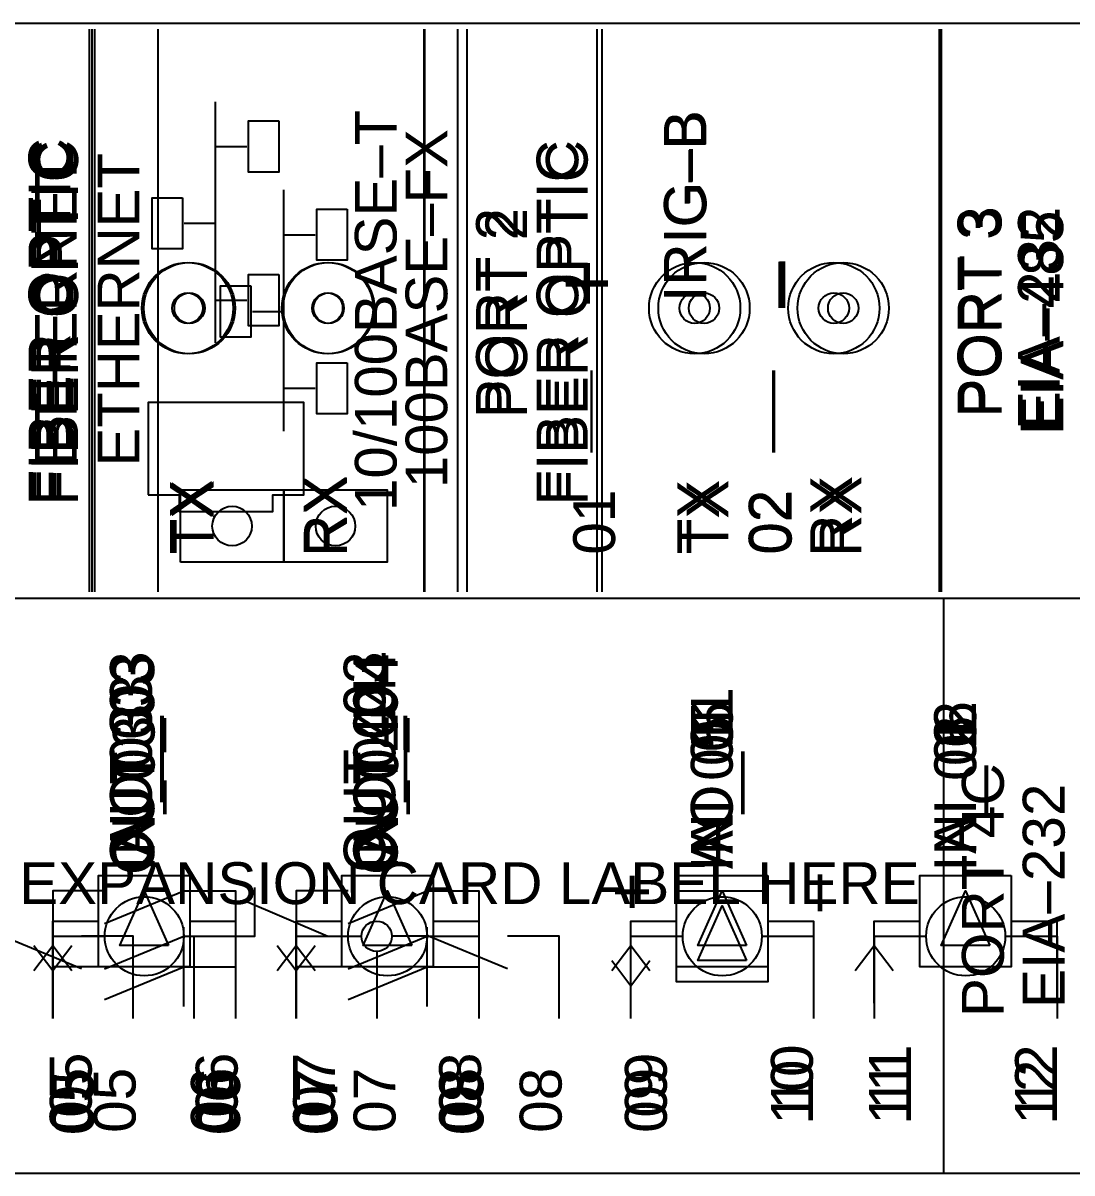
# Model space of a CAD drawing. Extents: x 1.1 to 23.7, y 0.2 to 17.2.
# Drawn here: x 10.348 to 12.071, y 5.077 to 6.967 of the extents above; entities that cross this region are included whole.
import ezdxf

# ---------------------------------------------------------------- set-up
doc = ezdxf.new("R2010")
doc.units = 0
doc.header["$MEASUREMENT"] = 0
for name, color, linetype in [('2_01__00__NO_ETH__EIA-232', 7, 'CONTINUOUS'), ('2_02__01__NO_ETH__EIA-485', 7, 'CONTINUOUS'), ('2_03__02___1__10-100BASE-T', 7, 'CONTINUOUS'), ('2_04__03___1__10-100BASE-T', 7, 'CONTINUOUS'), ('2_05__04___1__100BASE-FX_E', 7, 'CONTINUOUS'), ('2_06__06___2__10-100BASE-T', 7, 'CONTINUOUS'), ('2_07__08___2__100BASE-FX_E', 7, 'CONTINUOUS'), ('2_08__10__FO__NO_ETH__EIA-', 7, 'CONTINUOUS'), ('2_09__11__FO__NO_ETH__EIA-', 7, 'CONTINUOUS'), ('2_10__12__FO___1__10-100BA', 7, 'CONTINUOUS'), ('2_11__13__FO___1__10-100BA', 7, 'CONTINUOUS'), ('2_12__14__FO___1__100BASE-', 7, 'CONTINUOUS'), ('2_13__16__FO___2__10-100BA', 7, 'CONTINUOUS'), ('2_14__18__FO___2__100BASE-', 7, 'CONTINUOUS'), ('3_01__0-__NO_CARD', 7, 'CONTINUOUS'), ('3_02__B-___3__DI___4__DO__', 7, 'CONTINUOUS'), ('3_03__1-___4__DI___4__DO', 7, 'CONTINUOUS'), ('3_04__C-___4__DI___4__FHCI', 7, 'CONTINUOUS'), ('3_05__5-___8__AI', 7, 'CONTINUOUS'), ('3_06__6-___4__AI___4__AO', 7, 'CONTINUOUS'), ('3_07__A-__SERIAL_COMM_CARD', 7, 'CONTINUOUS'), ('3_08__3-___8__DI', 7, 'CONTINUOUS'), ('3_09__D-___4__DI___2__FORM', 7, 'CONTINUOUS'), ('7_00______DWG_', 7, 'CONTINUOUS')]:
    doc.layers.add(name, color=color, linetype=linetype)
doc.styles.add('ARIAL', font='arial.ttf')

msp = doc.modelspace()

# ---------------------------------------------------------------- linework, layer by layer
at = {"layer": '2_01__00__NO_ETH__EIA-232'}
for points in [[(11.0079, 6.0321), (11.0079, 6.9571)], [(11.8534, 6.0321), (11.8534, 6.9571)], [(11.2815, 6.3962), (11.2815, 6.2612)], [(11.5798, 6.3962), (11.5798, 6.2612)]]:
    msp.add_lwpolyline(points, dxfattribs=at)
at = {"layer": '2_02__01__NO_ETH__EIA-485'}
for points in [[(11.0079, 6.0321), (11.0079, 6.9571)], [(11.8534, 6.0321), (11.8534, 6.9571)], [(11.2815, 6.3962), (11.2815, 6.2612)], [(11.5798, 6.3962), (11.5798, 6.2612)]]:
    msp.add_lwpolyline(points, dxfattribs=at)
at = {"layer": '2_03__02___1__10-100BASE-T'}
for points in [[(11.0079, 6.0321), (11.0079, 6.9571)], [(11.8534, 6.0321), (11.8534, 6.9571)], [(11.2815, 6.2612), (11.2815, 6.3962)], [(11.5798, 6.3962), (11.5798, 6.2612)]]:
    msp.add_lwpolyline(points, dxfattribs=at)
at = {"layer": '2_04__03___1__10-100BASE-T'}
for points in [[(11.0079, 6.0321), (11.0079, 6.9571)], [(11.8534, 6.0321), (11.8534, 6.9571)], [(11.2815, 6.2612), (11.2815, 6.3962)], [(11.5798, 6.3962), (11.5798, 6.2612)]]:
    msp.add_lwpolyline(points, dxfattribs=at)
at = {"layer": '2_05__04___1__100BASE-FX_E'}
msp.add_lwpolyline([(11.8534, 6.0321), (11.8534, 6.9571)], dxfattribs=at)
at = {"layer": '2_06__06___2__10-100BASE-T'}
for points in [[(10.4655, 6.0321), (10.4655, 6.9571)], [(11.0622, 6.0321), (11.0622, 6.9571)], [(11.8534, 6.0321), (11.8534, 6.9571)], [(10.6638, 6.4415), (10.6638, 6.6384), (10.6638, 6.8377)], [(10.7681, 6.8061), (10.7681, 6.7222), (10.7181, 6.7222), (10.7181, 6.8061), (10.7681, 6.8061)], [(10.6638, 6.7642), (10.7154, 6.7642)], [(10.6095, 6.6799), (10.6095, 6.5959), (10.5595, 6.5959), (10.5595, 6.6799), (10.6095, 6.6799)], [(10.6123, 6.6379), (10.6638, 6.6379)], [(10.7681, 6.5537), (10.7681, 6.4697), (10.7181, 6.4697), (10.7181, 6.5537), (10.7681, 6.5537)], [(10.6638, 6.5117), (10.7154, 6.5117)], [(10.5531, 6.1919), (10.6043, 6.1919), (10.6043, 6.1643), (10.7578, 6.1643), (10.7578, 6.1919), (10.8089, 6.1919), (10.8089, 6.3435), (10.5531, 6.3435), (10.5531, 6.1919)]]:
    msp.add_lwpolyline(points, dxfattribs=at)
at = {"layer": '2_07__08___2__100BASE-FX_E'}
for points in [[(10.5698, 6.0321), (10.5698, 6.9571)], [(11.0776, 6.0321), (11.0776, 6.9571)], [(11.8534, 6.0321), (11.8534, 6.9571)], [(10.776, 6.2965), (10.776, 6.4935), (10.776, 6.6928)], [(10.8803, 6.6612), (10.8803, 6.5772), (10.8304, 6.5772), (10.8304, 6.6612), (10.8803, 6.6612)], [(10.776, 6.6192), (10.8276, 6.6192)], [(10.7217, 6.535), (10.7217, 6.451), (10.6718, 6.451), (10.6718, 6.535), (10.7217, 6.535)], [(10.7245, 6.493), (10.776, 6.493)], [(10.8803, 6.4088), (10.8803, 6.3247), (10.8304, 6.3247), (10.8304, 6.4088), (10.8803, 6.4088)], [(10.776, 6.3668), (10.8276, 6.3668)], [(10.6061, 6.081), (10.6061, 6.2), (10.9461, 6.2), (10.9461, 6.081), (10.6061, 6.081)], [(10.7761, 6.081), (10.7761, 6.2)], [(10.7761, 6.2), (10.7761, 6.081)]]:
    msp.add_lwpolyline(points, dxfattribs=at)
for centre in [(10.6911, 6.1404), (10.8611, 6.1404)]:
    msp.add_circle(centre, 0.0325, dxfattribs=at)
at = {"layer": '2_08__10__FO__NO_ETH__EIA-'}
for points in [[(10.4609, 6.0321), (10.4609, 6.9571)], [(11.0079, 6.0321), (11.0079, 6.9571)], [(11.8534, 6.0321), (11.8534, 6.9571)], [(11.2815, 6.2612), (11.2815, 6.3962)], [(11.5798, 6.3962), (11.5798, 6.2612)]]:
    msp.add_lwpolyline(points, dxfattribs=at)
for centre, radius in [((10.6212, 6.4985), 0.075), ((10.8499, 6.4985), 0.075), ((10.6212, 6.4985), 0.025), ((10.8499, 6.4985), 0.025)]:
    msp.add_circle(centre, radius, dxfattribs=at)
at = {"layer": '2_09__11__FO__NO_ETH__EIA-'}
for points in [[(10.4566, 6.0321), (10.4566, 6.9571)], [(11.0066, 6.0321), (11.0066, 6.9571)], [(11.8567, 6.0321), (11.8567, 6.9571)], [(11.2817, 6.2612), (11.2817, 6.3962)], [(11.5817, 6.3962), (11.5817, 6.2612)]]:
    msp.add_lwpolyline(points, dxfattribs=at)
for centre, radius in [((10.6178, 6.4985), 0.075), ((10.8478, 6.4985), 0.075), ((10.6178, 6.4985), 0.025), ((10.8478, 6.4985), 0.025)]:
    msp.add_circle(centre, radius, dxfattribs=at)
at = {"layer": '2_10__12__FO___1__10-100BA'}
for points in [[(10.4609, 6.0321), (10.4609, 6.9571)], [(11.0079, 6.0321), (11.0079, 6.9571)], [(11.8534, 6.0321), (11.8534, 6.9571)], [(11.2815, 6.2612), (11.2815, 6.3962)], [(11.5798, 6.3962), (11.5798, 6.2612)]]:
    msp.add_lwpolyline(points, dxfattribs=at)
for centre, radius in [((10.6212, 6.4985), 0.075), ((10.8499, 6.4985), 0.075), ((10.6212, 6.4985), 0.025), ((10.8499, 6.4985), 0.025)]:
    msp.add_circle(centre, radius, dxfattribs=at)
at = {"layer": '2_11__13__FO___1__10-100BA'}
for points in [[(10.4566, 6.0321), (10.4566, 6.9571)], [(11.0066, 6.0321), (11.0066, 6.9571)], [(11.8567, 6.0321), (11.8567, 6.9571)], [(11.2817, 6.2612), (11.2817, 6.3962)], [(11.5817, 6.3962), (11.5817, 6.2612)]]:
    msp.add_lwpolyline(points, dxfattribs=at)
for centre, radius in [((10.6178, 6.4985), 0.075), ((10.8478, 6.4985), 0.075), ((10.6178, 6.4985), 0.025), ((10.8478, 6.4985), 0.025)]:
    msp.add_circle(centre, radius, dxfattribs=at)
at = {"layer": '2_12__14__FO___1__100BASE-'}
for points in [[(11.0776, 6.0321), (11.0776, 6.9571)], [(11.2994, 6.0321), (11.2994, 6.9571)], [(11.8534, 6.0321), (11.8534, 6.9571)]]:
    msp.add_lwpolyline(points, dxfattribs=at)
for centre, radius in [((11.4666, 6.4985), 0.075), ((11.6954, 6.4985), 0.075), ((11.4666, 6.4985), 0.025), ((11.6954, 6.4985), 0.025)]:
    msp.add_circle(centre, radius, dxfattribs=at)
at = {"layer": '2_13__16__FO___2__10-100BA'}
for points in [[(10.4655, 6.0321), (10.4655, 6.9571)], [(11.0622, 6.0321), (11.0622, 6.9571)], [(11.291, 6.0321), (11.291, 6.9571)], [(11.8534, 6.0321), (11.8534, 6.9571)], [(10.6638, 6.4415), (10.6638, 6.6384), (10.6638, 6.8377)], [(10.7681, 6.8061), (10.7681, 6.7222), (10.7181, 6.7222), (10.7181, 6.8061), (10.7681, 6.8061)], [(10.6638, 6.7642), (10.7154, 6.7642)], [(10.6095, 6.6799), (10.6095, 6.5959), (10.5595, 6.5959), (10.5595, 6.6799), (10.6095, 6.6799)], [(10.6123, 6.6379), (10.6638, 6.6379)], [(10.7681, 6.5537), (10.7681, 6.4697), (10.7181, 6.4697), (10.7181, 6.5537), (10.7681, 6.5537)], [(10.6638, 6.5117), (10.7154, 6.5117)], [(10.5531, 6.1919), (10.6043, 6.1919), (10.6043, 6.1643), (10.7578, 6.1643), (10.7578, 6.1919), (10.8089, 6.1919), (10.8089, 6.3435), (10.5531, 6.3435), (10.5531, 6.1919)]]:
    msp.add_lwpolyline(points, dxfattribs=at)
for centre, radius in [((11.4513, 6.4985), 0.075), ((11.68, 6.4985), 0.075), ((11.4513, 6.4985), 0.025), ((11.68, 6.4985), 0.025)]:
    msp.add_circle(centre, radius, dxfattribs=at)
at = {"layer": '2_14__18__FO___2__100BASE-'}
for points in [[(10.5698, 6.0321), (10.5698, 6.9571)], [(11.0776, 6.0321), (11.0776, 6.9571)], [(11.2993, 6.0321), (11.2993, 6.9571)], [(11.8534, 6.0321), (11.8534, 6.9571)], [(10.776, 6.2965), (10.776, 6.4935), (10.776, 6.6928)], [(10.8803, 6.6612), (10.8803, 6.5772), (10.8304, 6.5772), (10.8304, 6.6612), (10.8803, 6.6612)], [(10.776, 6.6192), (10.8276, 6.6192)], [(10.7217, 6.535), (10.7217, 6.451), (10.6718, 6.451), (10.6718, 6.535), (10.7217, 6.535)], [(10.7245, 6.493), (10.776, 6.493)], [(10.8803, 6.4088), (10.8803, 6.3247), (10.8304, 6.3247), (10.8304, 6.4088), (10.8803, 6.4088)], [(10.776, 6.3668), (10.8276, 6.3668)], [(10.6061, 6.081), (10.6061, 6.2), (10.9461, 6.2), (10.9461, 6.081), (10.6061, 6.081)], [(10.7761, 6.081), (10.7761, 6.2)], [(10.7761, 6.2), (10.7761, 6.081)]]:
    msp.add_lwpolyline(points, dxfattribs=at)
for centre, radius in [((11.4666, 6.4985), 0.075), ((11.6954, 6.4985), 0.075), ((11.4666, 6.4985), 0.025), ((11.6954, 6.4985), 0.025), ((10.6911, 6.1404), 0.0325), ((10.8611, 6.1404), 0.0325)]:
    msp.add_circle(centre, radius, dxfattribs=at)
at = {"layer": '3_02__B-___3__DI___4__DO__'}
for points in [[(11.5715, 5.5411), (11.5715, 5.3911), (11.4215, 5.3911), (11.4215, 5.5411), (11.5715, 5.5411)], [(11.5365, 5.4261), (11.4565, 5.4261), (11.4965, 5.5161), (11.5365, 5.4261)], [(10.3965, 5.3311), (10.3965, 5.4661), (10.4816, 5.4661)], [(10.4817, 5.4124), (10.6116, 5.4661), (10.6966, 5.4661), (10.6966, 5.3311)], [(10.7965, 5.3311), (10.7965, 5.4661), (10.8816, 5.4661)], [(10.8816, 5.4124), (11.0116, 5.4661), (11.0966, 5.4661), (11.0966, 5.3311)], [(11.3464, 5.3311), (11.3464, 5.4661), (11.4215, 5.4661)], [(11.5715, 5.4661), (11.6466, 5.4661), (11.6466, 5.3311)], [(11.7467, 5.3311), (11.7467, 5.4661), (11.8317, 5.4661)], [(11.9617, 5.4661), (12.0467, 5.4661), (12.0467, 5.3311)], [(11.3152, 5.4261), (11.3464, 5.3849), (11.3777, 5.4261)]]:
    msp.add_lwpolyline(points, dxfattribs=at)
msp.add_circle((11.8967, 5.4661), 0.065, dxfattribs=at)
at = {"layer": '3_03__1-___4__DI___4__DO'}
for points in [[(10.3965, 5.3311), (10.3965, 5.4661), (10.4816, 5.4661)], [(10.4817, 5.4124), (10.6116, 5.4661), (10.6966, 5.4661), (10.6966, 5.3311)], [(10.7965, 5.3311), (10.7965, 5.4661), (10.8816, 5.4661)], [(10.8816, 5.4124), (11.0116, 5.4661), (11.0966, 5.4661), (11.0966, 5.3311)], [(11.3466, 5.3311), (11.3466, 5.4661), (11.4316, 5.4661)], [(11.5616, 5.4661), (11.6466, 5.4661), (11.6466, 5.3311)], [(11.7467, 5.3311), (11.7467, 5.4661), (11.8317, 5.4661)], [(11.9617, 5.4661), (12.0467, 5.4661), (12.0467, 5.3311)]]:
    msp.add_lwpolyline(points, dxfattribs=at)
for centre in [(11.4966, 5.4661), (11.8967, 5.4661)]:
    msp.add_circle(centre, 0.065, dxfattribs=at)
at = {"layer": '3_04__C-___4__DI___4__FHCI'}
for points in [[(10.4816, 5.541), (10.3965, 5.541), (10.3965, 5.331)], [(10.4816, 5.4874), (10.6116, 5.541), (10.6966, 5.541), (10.6966, 5.416)], [(10.8816, 5.541), (10.7965, 5.541), (10.7965, 5.331)], [(10.8816, 5.4874), (11.0116, 5.541), (11.0966, 5.541), (11.0966, 5.416)], [(10.6116, 5.351), (10.6116, 5.481)], [(11.0116, 5.351), (11.0116, 5.481)], [(11.3466, 5.3311), (11.3466, 5.4661), (11.4316, 5.4661)], [(11.5616, 5.4661), (11.6466, 5.4661), (11.6466, 5.3311)], [(11.7467, 5.3311), (11.7467, 5.4661), (11.8317, 5.4661)], [(11.9617, 5.4661), (12.0467, 5.4661), (12.0467, 5.3311)], [(10.4816, 5.416), (10.3965, 5.416)], [(10.4816, 5.3623), (10.6116, 5.416), (10.6966, 5.416), (10.6966, 5.331)], [(10.8816, 5.416), (10.7965, 5.416)], [(10.8816, 5.3623), (11.0116, 5.416), (11.0966, 5.416), (11.0966, 5.331)]]:
    msp.add_lwpolyline(points, dxfattribs=at)
for centre in [(11.4966, 5.4661), (11.8967, 5.4661)]:
    msp.add_circle(centre, 0.065, dxfattribs=at)
at = {"layer": '3_05__5-___8__AI'}
for points in [[(10.6214, 5.5661), (10.6214, 5.4161), (10.4714, 5.4161), (10.4714, 5.5661), (10.6214, 5.5661)], [(11.0215, 5.5661), (11.0215, 5.4161), (10.8715, 5.4161), (10.8715, 5.5661), (11.0215, 5.5661)], [(11.5715, 5.5661), (11.5715, 5.4161), (11.4215, 5.4161), (11.4215, 5.5661), (11.5715, 5.5661)], [(11.9715, 5.5661), (11.9715, 5.4161), (11.8215, 5.4161), (11.8215, 5.5661), (11.9715, 5.5661)], [(10.5864, 5.4511), (10.5064, 5.4511), (10.5464, 5.5411), (10.5864, 5.4511)], [(10.9865, 5.4511), (10.9065, 5.4511), (10.9465, 5.5411), (10.9865, 5.4511)], [(11.5364, 5.4511), (11.4564, 5.4511), (11.4964, 5.5411), (11.5364, 5.4511)], [(11.9365, 5.4511), (11.8565, 5.4511), (11.8965, 5.5411), (11.9365, 5.4511)], [(10.3964, 5.3561), (10.3963, 5.4911), (10.4714, 5.4911)], [(10.6215, 5.4911), (10.6965, 5.4911), (10.6965, 5.3561)], [(10.7964, 5.3561), (10.7964, 5.4911), (10.8715, 5.4911)], [(11.0215, 5.4911), (11.0966, 5.4911), (11.0966, 5.3561)], [(11.3465, 5.3561), (11.3464, 5.4911), (11.4215, 5.4911)], [(11.5715, 5.4911), (11.6466, 5.4911), (11.6466, 5.3561)], [(11.7465, 5.3561), (11.7464, 5.4911), (11.8215, 5.4911)], [(11.9715, 5.4911), (12.0466, 5.4911), (12.0466, 5.3561)], [(10.3651, 5.4099), (10.3964, 5.4511), (10.4276, 5.4099)], [(10.7652, 5.4099), (10.7964, 5.4511), (10.8276, 5.4099)], [(11.3152, 5.4099), (11.3465, 5.4511), (11.3777, 5.4099)], [(11.7152, 5.4099), (11.7465, 5.4511), (11.7777, 5.4099)]]:
    msp.add_lwpolyline(points, dxfattribs=at)
at = {"layer": '3_06__6-___4__AI___4__AO'}
for points in [[(10.6214, 5.5661), (10.6214, 5.4161), (10.4714, 5.4161), (10.4714, 5.5661), (10.6214, 5.5661)], [(11.0215, 5.5661), (11.0215, 5.4161), (10.8715, 5.4161), (10.8715, 5.5661), (11.0215, 5.5661)], [(11.5715, 5.5661), (11.5715, 5.4161), (11.4215, 5.4161), (11.4215, 5.5661), (11.5715, 5.5661)], [(11.9715, 5.5661), (11.9715, 5.4161), (11.8215, 5.4161), (11.8215, 5.5661), (11.9715, 5.5661)], [(10.5864, 5.4511), (10.5064, 5.4511), (10.5464, 5.5411), (10.5864, 5.4511)], [(10.9865, 5.4511), (10.9065, 5.4511), (10.9465, 5.5411), (10.9865, 5.4511)], [(11.5364, 5.4511), (11.4564, 5.4511), (11.4964, 5.5411), (11.5364, 5.4511)], [(11.9365, 5.4511), (11.8565, 5.4511), (11.8965, 5.5411), (11.9365, 5.4511)], [(10.3964, 5.3561), (10.3963, 5.4911), (10.4714, 5.4911)], [(10.6215, 5.4911), (10.6965, 5.4911), (10.6965, 5.3561)], [(10.7964, 5.3561), (10.7964, 5.4911), (10.8715, 5.4911)], [(11.0215, 5.4911), (11.0966, 5.4911), (11.0966, 5.3561)], [(11.3465, 5.3561), (11.3464, 5.4911), (11.4215, 5.4911)], [(11.5715, 5.4911), (11.6466, 5.4911), (11.6466, 5.3561)], [(11.7465, 5.3561), (11.7464, 5.4911), (11.8215, 5.4911)], [(11.9715, 5.4911), (12.0466, 5.4911), (12.0466, 5.3561)], [(10.3651, 5.4511), (10.3964, 5.4099), (10.4276, 5.4511)], [(10.7652, 5.4511), (10.7964, 5.4099), (10.8276, 5.4511)], [(11.3152, 5.4099), (11.3465, 5.4511), (11.3777, 5.4099)], [(11.7152, 5.4099), (11.7465, 5.4511), (11.7777, 5.4099)]]:
    msp.add_lwpolyline(points, dxfattribs=at)
at = {"layer": '3_07__A-__SERIAL_COMM_CARD'}
msp.add_line((11.8605, 5.0771), (11.8605, 6.0222), dxfattribs=at)
at = {"layer": '3_08__3-___8__DI'}
for points in [[(10.3968, 5.3311), (10.3968, 5.4661), (10.4818, 5.4661)], [(10.6118, 5.4661), (10.6968, 5.4661), (10.6968, 5.3311)], [(10.7966, 5.3311), (10.7966, 5.4661), (10.8816, 5.4661)], [(11.0116, 5.4661), (11.0966, 5.4661), (11.0966, 5.3311)], [(11.3466, 5.3311), (11.3466, 5.4661), (11.4316, 5.4661)], [(11.5616, 5.4661), (11.6466, 5.4661), (11.6466, 5.3311)], [(11.7467, 5.3311), (11.7467, 5.4661), (11.8317, 5.4661)], [(11.9617, 5.4661), (12.0467, 5.4661), (12.0467, 5.3311)]]:
    msp.add_lwpolyline(points, dxfattribs=at)
for centre in [(10.5468, 5.4661), (10.9466, 5.4661), (11.4966, 5.4661), (11.8967, 5.4661)]:
    msp.add_circle(centre, 0.065, dxfattribs=at)
at = {"layer": '3_09__D-___4__DI___2__FORM'}
for points in [[(10.6286, 5.3311), (10.6286, 5.4661), (10.7287, 5.4661), (10.7287, 5.4661), (10.7287, 5.5461)], [(10.7087, 5.5261), (10.8487, 5.4661), (10.9037, 5.4661)], [(10.4436, 5.4124), (10.3136, 5.4661), (10.2536, 5.4661)], [(10.5287, 5.3311), (10.5287, 5.4661), (10.4436, 5.4661)], [(11.1437, 5.4124), (11.0137, 5.4661), (10.9537, 5.4661)], [(11.2288, 5.3311), (11.2288, 5.4661), (11.1437, 5.4661)], [(11.3466, 5.3311), (11.3466, 5.4661), (11.4316, 5.4661)], [(11.5616, 5.4661), (11.6466, 5.4661), (11.6466, 5.3311)], [(11.7467, 5.3311), (11.7467, 5.4661), (11.8317, 5.4661)], [(11.9617, 5.4661), (12.0467, 5.4661), (12.0467, 5.3311)], [(10.9287, 5.4411), (10.9287, 5.3311)]]:
    msp.add_lwpolyline(points, dxfattribs=at)
for centre, radius in [((11.4966, 5.4661), 0.065), ((11.8967, 5.4661), 0.065), ((10.9287, 5.4661), 0.025)]:
    msp.add_circle(centre, radius, dxfattribs=at)
at = {"layer": '7_00______DWG_'}
for points in [[(9.2207, 6.9671), (13.0907, 6.9671)], [(9.2208, 6.0221), (13.0907, 6.0221)], [(9.2208, 5.0771), (13.0907, 5.0771)]]:
    msp.add_lwpolyline(points, dxfattribs=at)

# ---------------------------------------------------------------- texts
at = {"layer": '2_01__00__NO_ETH__EIA-232', "style": 'ARIAL'}
for s, height, p in [('IRIG–B', 0.06846, (11.4693, 6.5088)), ('PORT 3', 0.06846, (11.9517, 6.3187)), ('EIA–232', 0.06846, (12.0511, 6.2983)), ('+', 0.0978, (11.3211, 6.4991)), ('–', 0.0978, (11.6294, 6.4989)), ('01', 0.06846, (11.3201, 6.0933)), ('02', 0.06846, (11.6086, 6.0933))]:
    msp.add_text(s, height=height, rotation=90, dxfattribs=at).set_placement(p)
at = {"layer": '2_02__01__NO_ETH__EIA-485', "style": 'ARIAL'}
for s, height, p in [('IRIG–B', 0.06846, (11.4693, 6.5088)), ('PORT 3', 0.06846, (11.9517, 6.3187)), ('EIA–485', 0.06883, (12.0569, 6.29)), ('+', 0.0978, (11.3211, 6.4991)), ('–', 0.0978, (11.6294, 6.4989)), ('01', 0.06846, (11.3201, 6.0933)), ('02', 0.06846, (11.6086, 6.0933))]:
    msp.add_text(s, height=height, rotation=90, dxfattribs=at).set_placement(p)
at = {"layer": '2_03__02___1__10-100BASE-T', "style": 'ARIAL'}
for s, height, p in [('IRIG–B', 0.06846, (11.4693, 6.5088)), ('PORT 3', 0.06846, (11.9517, 6.3187)), ('EIA–232', 0.06846, (12.0511, 6.2983)), ('+', 0.0978, (11.3211, 6.4991)), ('–', 0.0978, (11.6294, 6.4989)), ('01', 0.06846, (11.3201, 6.0933)), ('02', 0.06846, (11.6086, 6.0933))]:
    msp.add_text(s, height=height, rotation=90, dxfattribs=at).set_placement(p)
at = {"layer": '2_04__03___1__10-100BASE-T', "style": 'ARIAL'}
for s, height, p in [('IRIG–B', 0.06846, (11.4693, 6.5088)), ('PORT 3', 0.06846, (11.9517, 6.3187)), ('EIA–485', 0.06883, (12.0556, 6.29)), ('+', 0.0978, (11.3211, 6.4991)), ('–', 0.0978, (11.6294, 6.4989)), ('01', 0.06846, (11.3201, 6.0933)), ('02', 0.06846, (11.6086, 6.0933))]:
    msp.add_text(s, height=height, rotation=90, dxfattribs=at).set_placement(p)
at = {"layer": '2_05__04___1__100BASE-FX_E', "style": 'ARIAL'}
for s, p in [('PORT 3', (11.9517, 6.3187)), ('EIA–232', (12.0511, 6.2983))]:
    msp.add_text(s, height=0.06846, rotation=90, dxfattribs=at).set_placement(p)
at = {"layer": '2_06__06___2__10-100BASE-T', "style": 'ARIAL'}
for s, height, p in [('10/100BASE–T', 0.068457, (10.9614, 6.1652)), ('ETHERNET', 0.06846, (10.4356, 6.2381)), ('PORT 3', 0.06846, (11.9517, 6.3187)), ('EIA–232', 0.06846, (12.0511, 6.2983))]:
    msp.add_text(s, height=height, rotation=90, dxfattribs=at).set_placement(p)
at = {"layer": '2_07__08___2__100BASE-FX_E', "style": 'ARIAL'}
for s, height, p in [('100BASE–FX', 0.06846, (11.0447, 6.2026)), ('FIBER OPTIC', 0.068457, (10.438, 6.1742)), ('ETHERNET', 0.06846, (10.5386, 6.2381)), ('PORT 3', 0.06846, (11.9517, 6.3187)), ('EIA–232', 0.06846, (12.0511, 6.2983))]:
    msp.add_text(s, height=height, rotation=90, dxfattribs=at).set_placement(p)
at = {"layer": '2_08__10__FO__NO_ETH__EIA-', "style": 'ARIAL'}
for s, height, p in [('IRIG–B', 0.06846, (11.4693, 6.5088)), ('FIBER OPTIC', 0.068457, (10.4299, 6.1742)), ('PORT 3', 0.06846, (11.9517, 6.3187)), ('EIA–232', 0.06846, (12.0511, 6.2983)), ('+', 0.0978, (11.3211, 6.4991)), ('–', 0.0978, (11.6294, 6.4989)), ('RX', 0.06846, (10.8797, 6.0899)), ('TX', 0.06846, (10.661, 6.0941)), ('01', 0.06846, (11.3201, 6.0933)), ('02', 0.06846, (11.6086, 6.0933))]:
    msp.add_text(s, height=height, rotation=90, dxfattribs=at).set_placement(p)
at = {"layer": '2_09__11__FO__NO_ETH__EIA-', "style": 'ARIAL'}
for s, height, p in [('IRIG–B', 0.06883, (11.4705, 6.5088)), ('FIBER OPTIC', 0.068833, (10.4254, 6.1742)), ('PORT 3', 0.06883, (11.9556, 6.3187)), ('EIA–485', 0.06883, (12.0556, 6.29)), ('+', 0.0983, (11.3215, 6.4991)), ('–', 0.0983, (11.6315, 6.4989)), ('RX', 0.06883, (10.8777, 6.0898)), ('TX', 0.06883, (10.6578, 6.094)), ('01', 0.06883, (11.3205, 6.0933)), ('02', 0.06883, (11.6106, 6.0933))]:
    msp.add_text(s, height=height, rotation=90, dxfattribs=at).set_placement(p)
at = {"layer": '2_10__12__FO___1__10-100BA', "style": 'ARIAL'}
for s, height, p in [('IRIG–B', 0.06846, (11.4693, 6.5088)), ('FIBER OPTIC', 0.068457, (10.4299, 6.1742)), ('PORT 3', 0.06846, (11.9517, 6.3187)), ('EIA–232', 0.06846, (12.0511, 6.2983)), ('+', 0.0978, (11.3211, 6.4991)), ('–', 0.0978, (11.6294, 6.4989)), ('RX', 0.06846, (10.8797, 6.0899)), ('TX', 0.06846, (10.661, 6.0941)), ('01', 0.06846, (11.3201, 6.0933)), ('02', 0.06846, (11.6086, 6.0933))]:
    msp.add_text(s, height=height, rotation=90, dxfattribs=at).set_placement(p)
at = {"layer": '2_11__13__FO___1__10-100BA', "style": 'ARIAL'}
for s, height, p in [('IRIG–B', 0.06883, (11.4705, 6.5088)), ('FIBER OPTIC', 0.068833, (10.4254, 6.1742)), ('PORT 3', 0.06883, (11.9556, 6.3187)), ('EIA–485', 0.06883, (12.0556, 6.29)), ('+', 0.0983, (11.3215, 6.4991)), ('–', 0.0983, (11.6315, 6.4989)), ('RX', 0.06883, (10.8777, 6.0898)), ('TX', 0.06883, (10.6578, 6.094)), ('01', 0.06883, (11.3205, 6.0933)), ('02', 0.06883, (11.6106, 6.0933))]:
    msp.add_text(s, height=height, rotation=90, dxfattribs=at).set_placement(p)
at = {"layer": '2_12__14__FO___1__100BASE-', "style": 'ARIAL'}
for s, height, p in [('FIBER OPTIC', 0.068457, (11.2754, 6.1742)), ('PORT 2', 0.06846, (11.176, 6.3177)), ('PORT 3', 0.06846, (11.9517, 6.3187)), ('EIA–232', 0.06846, (12.0511, 6.2983)), ('RX', 0.06846, (11.7252, 6.0899)), ('TX', 0.06846, (11.5065, 6.0941))]:
    msp.add_text(s, height=height, rotation=90, dxfattribs=at).set_placement(p)
at = {"layer": '2_13__16__FO___2__10-100BA', "style": 'ARIAL'}
for s, height, p in [('10/100BASE–T', 0.068457, (10.9614, 6.1652)), ('FIBER OPTIC', 0.068457, (11.26, 6.1742)), ('ETHERNET', 0.06846, (10.4356, 6.2381)), ('PORT 2', 0.06846, (11.1605, 6.3177)), ('PORT 3', 0.06846, (11.9517, 6.3187)), ('EIA–232', 0.06846, (12.0511, 6.2983)), ('RX', 0.06846, (11.7098, 6.0899)), ('TX', 0.06846, (11.4911, 6.0941))]:
    msp.add_text(s, height=height, rotation=90, dxfattribs=at).set_placement(p)
at = {"layer": '2_14__18__FO___2__100BASE-', "style": 'ARIAL'}
for s, height, p in [('100BASE–FX', 0.06846, (11.0447, 6.2026)), ('FIBER OPTIC', 0.068457, (10.438, 6.1742)), ('FIBER OPTIC', 0.068457, (11.2753, 6.1742)), ('ETHERNET', 0.06846, (10.5386, 6.2381)), ('PORT 2', 0.06846, (11.1759, 6.3177)), ('PORT 3', 0.06846, (11.9517, 6.3187)), ('EIA–232', 0.06846, (12.0511, 6.2983)), ('RX', 0.06846, (11.7252, 6.0899)), ('TX', 0.06846, (11.5064, 6.0941))]:
    msp.add_text(s, height=height, rotation=90, dxfattribs=at).set_placement(p)
at = {"layer": '3_01__0-__NO_CARD', "style": 'ARIAL'}
msp.add_text('PLACE EXPANSION CARD LABEL HERE', height=0.068833, dxfattribs=at).set_placement((9.999, 5.519))
at = {"layer": '3_02__B-___3__DI___4__DO__', "style": 'ARIAL'}
for s, height, p in [('OUT_03', 0.06883, (10.5593, 5.571)), ('OUT_04', 0.06883, (10.9592, 5.571)), ('AO_01', 0.06883, (11.5138, 5.5765)), ('IN_01', 0.06883, (11.9139, 5.572)), ('+', 0.0787, (11.3864, 5.5071)), ('–', 0.0787, (11.6864, 5.5069)), ('10', 0.06883, (11.6455, 5.1566)), ('11', 0.06883, (11.8066, 5.1566)), ('12', 0.06883, (12.0466, 5.1566)), ('05', 0.06883, (10.4603, 5.1431)), ('06', 0.06883, (10.7002, 5.1431)), ('07', 0.06883, (10.8602, 5.1431)), ('08', 0.06883, (11.1002, 5.1431)), ('09', 0.06883, (11.4055, 5.1431))]:
    msp.add_text(s, height=height, rotation=90, dxfattribs=at).set_placement(p)
at = {"layer": '3_03__1-___4__DI___4__DO', "style": 'ARIAL'}
for s, p in [('OUT_03', (10.5593, 5.571)), ('OUT_04', (10.9592, 5.571)), ('IN_01', (11.5138, 5.572)), ('IN_02', (11.9139, 5.572)), ('10', (11.6455, 5.1566)), ('11', (11.8066, 5.1566)), ('12', (12.0466, 5.1566)), ('05', (10.4603, 5.1431)), ('06', (10.7002, 5.1431)), ('07', (10.8602, 5.1431)), ('08', (11.1002, 5.1431)), ('09', (11.4055, 5.1431))]:
    msp.add_text(s, height=0.06883, rotation=90, dxfattribs=at).set_placement(p)
at = {"layer": '3_04__C-___4__DI___4__FHCI', "style": 'ARIAL'}
for s, p in [('OUT_03', (10.5632, 5.5672)), ('OUT_04', (10.9632, 5.5672)), ('IN_01', (11.5138, 5.572)), ('IN_02', (11.9139, 5.572)), ('10', (11.6455, 5.1566)), ('11', (11.8066, 5.1566)), ('12', (12.0466, 5.1566)), ('05', (10.4643, 5.1393)), ('06', (10.7042, 5.1393)), ('07', (10.8642, 5.1393)), ('08', (11.1042, 5.1393)), ('09', (11.4055, 5.1431))]:
    msp.add_text(s, height=0.06883, rotation=90, dxfattribs=at).set_placement(p)
at = {"layer": '3_05__5-___8__AI', "style": 'ARIAL'}
for s, p in [('AI_03', (10.5593, 5.5969)), ('AI_04', (10.9593, 5.5969)), ('AI_05', (11.5138, 5.6015)), ('AI_06', (11.9138, 5.6015)), ('10', (11.6455, 5.1815)), ('11', (11.8066, 5.1815)), ('12', (12.0466, 5.1815)), ('05', (10.4604, 5.1681)), ('06', (10.7002, 5.1681)), ('07', (10.8602, 5.1681)), ('08', (11.1002, 5.1681)), ('09', (11.4055, 5.1681))]:
    msp.add_text(s, height=0.06883, rotation=90, dxfattribs=at).set_placement(p)
at = {"layer": '3_06__6-___4__AI___4__AO', "style": 'ARIAL'}
for s, p in [('AO_03', (10.5593, 5.5969)), ('AO_04', (10.9593, 5.5969)), ('AI_01', (11.5138, 5.6015)), ('AI_02', (11.9138, 5.6015)), ('10', (11.6455, 5.1815)), ('11', (11.8066, 5.1815)), ('12', (12.0466, 5.1815)), ('05', (10.4604, 5.1681)), ('06', (10.7002, 5.1681)), ('07', (10.8602, 5.1681)), ('08', (11.1002, 5.1681)), ('09', (11.4055, 5.1681))]:
    msp.add_text(s, height=0.06883, rotation=90, dxfattribs=at).set_placement(p)
at = {"layer": '3_07__A-__SERIAL_COMM_CARD', "style": 'ARIAL'}
for s, p in [('PORT 4C', (11.9593, 5.3334)), ('EIA–232', (12.0592, 5.3483))]:
    msp.add_text(s, height=0.06883, rotation=90, dxfattribs=at).set_placement(p)
at = {"layer": '3_08__3-___8__DI', "style": 'ARIAL'}
for s, p in [('IN_03', (10.5638, 5.572)), ('IN_04', (10.9638, 5.572)), ('IN_05', (11.5138, 5.572)), ('IN_06', (11.9139, 5.572)), ('10', (11.6455, 5.1566)), ('11', (11.8066, 5.1566)), ('12', (12.0466, 5.1566)), ('05', (10.4603, 5.1431)), ('06', (10.7002, 5.1431)), ('07', (10.8602, 5.1431)), ('08', (11.1002, 5.1431)), ('09', (11.4055, 5.1431))]:
    msp.add_text(s, height=0.06883, rotation=90, dxfattribs=at).set_placement(p)
at = {"layer": '3_09__D-___4__DI___2__FORM', "style": 'ARIAL'}
for s, p in [('OUT_03', (10.9433, 5.571)), ('IN_01', (11.5138, 5.572)), ('IN_02', (11.9139, 5.572)), ('10', (11.6455, 5.1566)), ('11', (11.8066, 5.1566)), ('12', (12.0466, 5.1566)), ('05', (10.5325, 5.1431)), ('06', (10.6924, 5.1431)), ('07', (10.9596, 5.1431)), ('08', (11.2326, 5.1431)), ('09', (11.4055, 5.1431))]:
    msp.add_text(s, height=0.06883, rotation=90, dxfattribs=at).set_placement(p)

doc.saveas('drawing.dxf')
